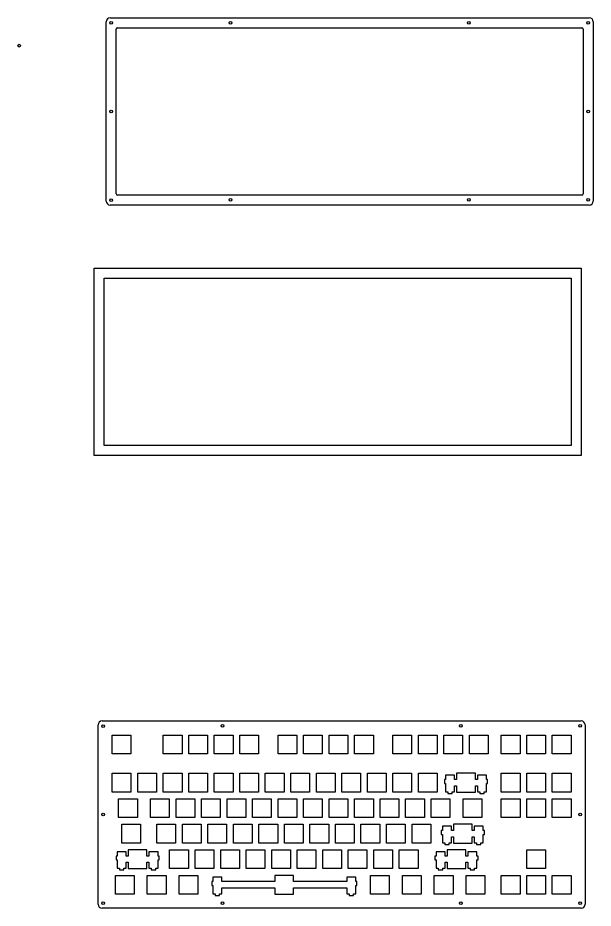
# Model space of a CAD drawing. Extents: x -8 to 2436, y -644 to 467.
# Drawn here: x 756 to 1186, y -198 to 467 of the extents above; entities that cross this region are included whole.
import ezdxf

# ---------------------------------------------------------------- set-up
doc = ezdxf.new("R2010")
doc.units = 0
doc.header["$MEASUREMENT"] = 0

# ---------------------------------------------------------------- blocks, each defined once
blk = doc.blocks.new('A$C8c7867fa')
at = {"linetype": 'Continuous'}
for centre in [(0, 0), (89.04, 0.08), (267.12, 0.08), (356.16, 0.08)]:
    blk.add_circle(centre, 1.02, dxfattribs=at)
blk = doc.blocks.new('A$C0d9212e7')
at = {"color": 0}
for p, q in [((-171.31, 59.39), (-157.31, 59.39)), ((-171.31, 45.39), (-171.31, 59.39)), ((-171.31, 59.39), (-157.31, 59.39)), ((-171.31, 45.39), (-171.31, 59.39)), ((-157.31, 59.39), (-157.31, 45.39)), ((-157.31, 59.39), (-157.31, 45.39)), ((-133.21, 59.39), (-119.21, 59.39)), ((-133.21, 45.39), (-133.21, 59.39)), ((-133.21, 59.39), (-119.21, 59.39)), ((-133.21, 45.39), (-133.21, 59.39)), ((-119.21, 59.39), (-119.21, 45.39)), ((-119.21, 59.39), (-119.21, 45.39)), ((-114.16, 59.39), (-100.16, 59.39)), ((-114.16, 45.39), (-114.16, 59.39)), ((-114.16, 59.39), (-100.16, 59.39)), ((-114.16, 45.39), (-114.16, 59.39)), ((-100.16, 59.39), (-100.16, 45.39)), ((-100.16, 59.39), (-100.16, 45.39)), ((-95.11, 59.39), (-81.11, 59.39)), ((-95.11, 45.39), (-95.11, 59.39)), ((-95.11, 59.39), (-81.11, 59.39)), ((-95.11, 45.39), (-95.11, 59.39)), ((-81.11, 59.39), (-81.11, 45.39)), ((-81.11, 59.39), (-81.11, 45.39)), ((-76.06, 59.39), (-62.06, 59.39)), ((-76.06, 45.39), (-76.06, 59.39)), ((-76.06, 59.39), (-62.06, 59.39)), ((-76.06, 45.39), (-76.06, 59.39)), ((-62.06, 59.39), (-62.06, 45.39)), ((-62.06, 59.39), (-62.06, 45.39)), ((-47.48, 59.39), (-33.48, 59.39)), ((-47.48, 45.39), (-47.48, 59.39)), ((-47.48, 59.39), (-33.48, 59.39)), ((-47.48, 45.39), (-47.48, 59.39)), ((-33.48, 59.39), (-33.48, 45.39)), ((-33.48, 59.39), (-33.48, 45.39)), ((-28.43, 59.39), (-14.43, 59.39)), ((-28.43, 45.39), (-28.43, 59.39)), ((-28.43, 59.39), (-14.43, 59.39)), ((-28.43, 45.39), (-28.43, 59.39)), ((-14.43, 59.39), (-14.43, 45.39)), ((-14.43, 59.39), (-14.43, 45.39)), ((-9.38, 59.39), (4.62, 59.39)), ((-9.38, 45.39), (-9.38, 59.39)), ((-9.38, 59.39), (4.62, 59.39)), ((-9.38, 45.39), (-9.38, 59.39)), ((4.62, 59.39), (4.62, 45.39)), ((4.62, 59.39), (4.62, 45.39)), ((9.67, 59.39), (23.67, 59.39)), ((9.67, 45.39), (9.67, 59.39)), ((9.67, 59.39), (23.67, 59.39)), ((9.67, 45.39), (9.67, 59.39)), ((23.67, 59.39), (23.67, 45.39)), ((23.67, 59.39), (23.67, 45.39)), ((38.24, 59.39), (52.24, 59.39)), ((38.24, 45.39), (38.24, 59.39)), ((38.24, 59.39), (52.24, 59.39)), ((38.24, 45.39), (38.24, 59.39)), ((52.24, 59.39), (52.24, 45.39)), ((52.24, 59.39), (52.24, 45.39)), ((57.29, 59.39), (71.29, 59.39)), ((57.29, 45.39), (57.29, 59.39)), ((57.29, 59.39), (71.29, 59.39)), ((57.29, 45.39), (57.29, 59.39)), ((71.29, 59.39), (71.29, 45.39)), ((71.29, 59.39), (71.29, 45.39)), ((76.34, 59.39), (90.34, 59.39)), ((76.34, 45.39), (76.34, 59.39)), ((76.34, 59.39), (90.34, 59.39)), ((76.34, 45.39), (76.34, 59.39)), ((90.34, 59.39), (90.34, 45.39)), ((90.34, 59.39), (90.34, 45.39)), ((95.39, 59.39), (109.39, 59.39)), ((95.39, 45.39), (95.39, 59.39)), ((95.39, 59.39), (109.39, 59.39)), ((95.39, 45.39), (95.39, 59.39)), ((109.39, 59.39), (109.39, 45.39)), ((109.39, 59.39), (109.39, 45.39)), ((119.21, 59.39), (133.21, 59.39)), ((119.21, 45.39), (119.21, 59.39)), ((119.21, 59.39), (133.21, 59.39)), ((119.21, 45.39), (119.21, 59.39)), ((133.21, 59.39), (133.21, 45.39)), ((133.21, 59.39), (133.21, 45.39)), ((138.26, 59.39), (152.26, 59.39)), ((138.26, 45.39), (138.26, 59.39)), ((138.26, 59.39), (152.26, 59.39)), ((138.26, 45.39), (138.26, 59.39)), ((152.26, 59.39), (152.26, 45.39)), ((152.26, 59.39), (152.26, 45.39)), ((157.31, 59.39), (171.31, 59.39)), ((157.31, 45.39), (157.31, 59.39)), ((157.31, 59.39), (171.31, 59.39)), ((157.31, 45.39), (157.31, 59.39)), ((171.31, 59.39), (171.31, 45.39)), ((171.31, 59.39), (171.31, 45.39)), ((-157.31, 45.39), (-171.31, 45.39)), ((-157.31, 45.39), (-171.31, 45.39)), ((-119.21, 45.39), (-133.21, 45.39)), ((-119.21, 45.39), (-133.21, 45.39)), ((-100.16, 45.39), (-114.16, 45.39)), ((-100.16, 45.39), (-114.16, 45.39)), ((-81.11, 45.39), (-95.11, 45.39)), ((-81.11, 45.39), (-95.11, 45.39)), ((-62.06, 45.39), (-76.06, 45.39)), ((-62.06, 45.39), (-76.06, 45.39)), ((-33.48, 45.39), (-47.48, 45.39)), ((-33.48, 45.39), (-47.48, 45.39)), ((-14.43, 45.39), (-28.43, 45.39)), ((-14.43, 45.39), (-28.43, 45.39)), ((4.62, 45.39), (-9.38, 45.39)), ((4.62, 45.39), (-9.38, 45.39)), ((23.67, 45.39), (9.67, 45.39)), ((23.67, 45.39), (9.67, 45.39)), ((52.24, 45.39), (38.24, 45.39)), ((52.24, 45.39), (38.24, 45.39)), ((71.29, 45.39), (57.29, 45.39)), ((71.29, 45.39), (57.29, 45.39)), ((90.34, 45.39), (76.34, 45.39)), ((90.34, 45.39), (76.34, 45.39)), ((109.39, 45.39), (95.39, 45.39)), ((109.39, 45.39), (95.39, 45.39)), ((133.21, 45.39), (119.21, 45.39)), ((133.21, 45.39), (119.21, 45.39)), ((152.26, 45.39), (138.26, 45.39)), ((152.26, 45.39), (138.26, 45.39)), ((171.31, 45.39), (157.31, 45.39)), ((171.31, 45.39), (157.31, 45.39)), ((-171.31, 30.81), (-157.31, 30.81)), ((-171.31, 16.81), (-171.31, 30.81)), ((-171.31, 30.81), (-157.31, 30.81)), ((-171.31, 16.81), (-171.31, 30.81)), ((-157.31, 30.81), (-157.31, 16.81)), ((-157.31, 30.81), (-157.31, 16.81)), ((-152.26, 30.81), (-138.26, 30.81)), ((-152.26, 16.81), (-152.26, 30.81)), ((-152.26, 30.81), (-138.26, 30.81)), ((-152.26, 16.81), (-152.26, 30.81)), ((-138.26, 30.81), (-138.26, 16.81)), ((-138.26, 30.81), (-138.26, 16.81)), ((-133.21, 30.81), (-119.21, 30.81)), ((-133.21, 16.81), (-133.21, 30.81)), ((-133.21, 30.81), (-119.21, 30.81)), ((-133.21, 16.81), (-133.21, 30.81)), ((-119.21, 30.81), (-119.21, 16.81)), ((-119.21, 30.81), (-119.21, 16.81)), ((-114.16, 30.81), (-100.16, 30.81)), ((-114.16, 16.81), (-114.16, 30.81)), ((-114.16, 30.81), (-100.16, 30.81)), ((-114.16, 16.81), (-114.16, 30.81)), ((-100.16, 30.81), (-100.16, 16.81)), ((-100.16, 30.81), (-100.16, 16.81)), ((-95.11, 30.81), (-81.11, 30.81)), ((-95.11, 16.81), (-95.11, 30.81)), ((-95.11, 30.81), (-81.11, 30.81)), ((-95.11, 16.81), (-95.11, 30.81)), ((-81.11, 30.81), (-81.11, 16.81)), ((-81.11, 30.81), (-81.11, 16.81)), ((-76.06, 30.81), (-62.06, 30.81)), ((-76.06, 16.81), (-76.06, 30.81)), ((-76.06, 30.81), (-62.06, 30.81)), ((-76.06, 16.81), (-76.06, 30.81)), ((-62.06, 30.81), (-62.06, 16.81)), ((-62.06, 30.81), (-62.06, 16.81)), ((-57.01, 30.81), (-43.01, 30.81)), ((-57.01, 16.81), (-57.01, 30.81)), ((-57.01, 30.81), (-43.01, 30.81)), ((-57.01, 16.81), (-57.01, 30.81)), ((-43.01, 30.81), (-43.01, 16.81)), ((-43.01, 30.81), (-43.01, 16.81)), ((-37.96, 30.81), (-23.96, 30.81)), ((-37.96, 16.81), (-37.96, 30.81)), ((-37.96, 30.81), (-23.96, 30.81)), ((-37.96, 16.81), (-37.96, 30.81)), ((-23.96, 30.81), (-23.96, 16.81)), ((-23.96, 30.81), (-23.96, 16.81)), ((-18.91, 30.81), (-4.91, 30.81)), ((-18.91, 16.81), (-18.91, 30.81)), ((-18.91, 30.81), (-4.91, 30.81)), ((-18.91, 16.81), (-18.91, 30.81)), ((-4.91, 30.81), (-4.91, 16.81)), ((-4.91, 30.81), (-4.91, 16.81)), ((0.14, 30.81), (14.14, 30.81)), ((0.14, 16.81), (0.14, 30.81)), ((0.14, 30.81), (14.14, 30.81)), ((0.14, 16.81), (0.14, 30.81)), ((14.14, 30.81), (14.14, 16.81)), ((14.14, 30.81), (14.14, 16.81)), ((19.19, 30.81), (33.19, 30.81)), ((19.19, 16.81), (19.19, 30.81)), ((19.19, 30.81), (33.19, 30.81)), ((19.19, 16.81), (19.19, 30.81)), ((33.19, 30.81), (33.19, 16.81)), ((33.19, 30.81), (33.19, 16.81)), ((38.24, 30.81), (52.24, 30.81)), ((38.24, 16.81), (38.24, 30.81)), ((38.24, 30.81), (52.24, 30.81)), ((38.24, 16.81), (38.24, 30.81)), ((52.24, 30.81), (52.24, 16.81)), ((52.24, 30.81), (52.24, 16.81)), ((57.29, 30.81), (71.29, 30.81)), ((57.29, 16.81), (57.29, 30.81)), ((57.29, 30.81), (71.29, 30.81)), ((57.29, 16.81), (57.29, 30.81)), ((71.29, 30.81), (71.29, 16.81)), ((71.29, 30.81), (71.29, 16.81)), ((84.34, 29.34), (77.59, 29.34)), ((77.59, 29.34), (77.59, 26.11)), ((84.34, 29.34), (77.59, 29.34)), ((77.59, 29.34), (77.59, 26.11)), ((84.34, 26.11), (84.34, 29.34)), ((84.34, 26.11), (84.34, 29.34)), ((85.87, 30.81), (85.87, 26.11)), ((99.87, 30.81), (85.87, 30.81)), ((85.87, 30.81), (85.87, 26.11)), ((99.87, 30.81), (85.87, 30.81)), ((99.87, 26.11), (99.87, 30.81)), ((99.87, 26.11), (99.87, 30.81)), ((108.14, 29.34), (101.39, 29.34)), ((101.39, 29.34), (101.39, 26.11)), ((108.14, 29.34), (101.39, 29.34)), ((101.39, 29.34), (101.39, 26.11)), ((108.14, 26.11), (108.14, 29.34)), ((108.14, 26.11), (108.14, 29.34)), ((119.21, 30.81), (133.21, 30.81)), ((119.21, 16.81), (119.21, 30.81)), ((119.21, 30.81), (133.21, 30.81)), ((119.21, 16.81), (119.21, 30.81)), ((133.21, 30.81), (133.21, 16.81)), ((133.21, 30.81), (133.21, 16.81)), ((138.26, 30.81), (152.26, 30.81)), ((138.26, 16.81), (138.26, 30.81)), ((138.26, 30.81), (152.26, 30.81)), ((138.26, 16.81), (138.26, 30.81)), ((152.26, 30.81), (152.26, 16.81)), ((152.26, 30.81), (152.26, 16.81)), ((157.31, 30.81), (171.31, 30.81)), ((157.31, 16.81), (157.31, 30.81)), ((157.31, 30.81), (171.31, 30.81)), ((157.31, 16.81), (157.31, 30.81)), ((171.31, 30.81), (171.31, 16.81)), ((171.31, 30.81), (171.31, 16.81)), ((77.59, 26.11), (76.77, 26.11)), ((76.77, 26.11), (76.77, 23.31)), ((77.59, 26.11), (76.77, 26.11)), ((76.77, 26.11), (76.77, 23.31)), ((76.77, 23.31), (77.59, 23.31)), ((76.77, 23.31), (77.59, 23.31)), ((77.59, 23.31), (77.59, 17.04)), ((77.59, 23.31), (77.59, 17.04)), ((85.87, 26.11), (84.34, 26.11)), ((85.87, 26.11), (84.34, 26.11)), ((84.34, 17.04), (84.34, 21.51)), ((84.34, 21.51), (85.87, 21.51)), ((84.34, 17.04), (84.34, 21.51)), ((84.34, 21.51), (85.87, 21.51)), ((85.87, 21.51), (85.87, 16.81)), ((85.87, 21.51), (85.87, 16.81)), ((101.39, 26.11), (99.87, 26.11)), ((101.39, 26.11), (99.87, 26.11)), ((99.87, 16.81), (99.87, 21.51)), ((99.87, 21.51), (101.39, 21.51)), ((99.87, 16.81), (99.87, 21.51)), ((99.87, 21.51), (101.39, 21.51)), ((101.39, 21.51), (101.39, 17.04)), ((101.39, 21.51), (101.39, 17.04)), ((108.97, 26.11), (108.14, 26.11)), ((108.97, 26.11), (108.14, 26.11)), ((108.14, 17.04), (108.14, 23.31)), ((108.14, 23.31), (108.97, 23.31)), ((108.14, 17.04), (108.14, 23.31)), ((108.14, 23.31), (108.97, 23.31)), ((108.97, 23.31), (108.97, 26.11)), ((108.97, 23.31), (108.97, 26.11)), ((-157.31, 16.81), (-171.31, 16.81)), ((-157.31, 16.81), (-171.31, 16.81)), ((-138.26, 16.81), (-152.26, 16.81)), ((-138.26, 16.81), (-152.26, 16.81)), ((-119.21, 16.81), (-133.21, 16.81)), ((-119.21, 16.81), (-133.21, 16.81)), ((-100.16, 16.81), (-114.16, 16.81)), ((-100.16, 16.81), (-114.16, 16.81)), ((-81.11, 16.81), (-95.11, 16.81)), ((-81.11, 16.81), (-95.11, 16.81)), ((-62.06, 16.81), (-76.06, 16.81)), ((-62.06, 16.81), (-76.06, 16.81)), ((-43.01, 16.81), (-57.01, 16.81)), ((-43.01, 16.81), (-57.01, 16.81)), ((-23.96, 16.81), (-37.96, 16.81)), ((-23.96, 16.81), (-37.96, 16.81)), ((-4.91, 16.81), (-18.91, 16.81)), ((-4.91, 16.81), (-18.91, 16.81)), ((14.14, 16.81), (0.14, 16.81)), ((14.14, 16.81), (0.14, 16.81)), ((33.19, 16.81), (19.19, 16.81)), ((33.19, 16.81), (19.19, 16.81)), ((52.24, 16.81), (38.24, 16.81)), ((52.24, 16.81), (38.24, 16.81)), ((71.29, 16.81), (57.29, 16.81)), ((71.29, 16.81), (57.29, 16.81)), ((77.59, 17.04), (79.32, 17.04)), ((77.59, 17.04), (79.32, 17.04)), ((79.32, 17.04), (79.32, 15.84)), ((79.32, 17.04), (79.32, 15.84)), ((79.32, 15.84), (82.62, 15.84)), ((79.32, 15.84), (82.62, 15.84)), ((82.62, 15.84), (82.62, 17.04)), ((82.62, 17.04), (84.34, 17.04)), ((82.62, 15.84), (82.62, 17.04)), ((82.62, 17.04), (84.34, 17.04)), ((85.87, 16.81), (99.87, 16.81)), ((85.87, 16.81), (99.87, 16.81)), ((101.39, 17.04), (103.12, 17.04)), ((101.39, 17.04), (103.12, 17.04)), ((103.12, 17.04), (103.12, 15.84)), ((103.12, 17.04), (103.12, 15.84)), ((103.12, 15.84), (106.42, 15.84)), ((103.12, 15.84), (106.42, 15.84)), ((106.42, 15.84), (106.42, 17.04)), ((106.42, 17.04), (108.14, 17.04)), ((106.42, 15.84), (106.42, 17.04)), ((106.42, 17.04), (108.14, 17.04)), ((133.21, 16.81), (119.21, 16.81)), ((133.21, 16.81), (119.21, 16.81)), ((152.26, 16.81), (138.26, 16.81)), ((152.26, 16.81), (138.26, 16.81)), ((171.31, 16.81), (157.31, 16.81)), ((171.31, 16.81), (157.31, 16.81)), ((-166.54, 11.76), (-152.54, 11.76)), ((-166.54, -2.24), (-166.54, 11.76)), ((-166.54, 11.76), (-152.54, 11.76)), ((-166.54, -2.24), (-166.54, 11.76)), ((-152.54, 11.76), (-152.54, -2.24)), ((-152.54, 11.76), (-152.54, -2.24)), ((-142.73, 11.76), (-128.73, 11.76)), ((-142.73, -2.24), (-142.73, 11.76)), ((-142.73, 11.76), (-128.73, 11.76)), ((-142.73, -2.24), (-142.73, 11.76)), ((-128.73, 11.76), (-128.73, -2.24)), ((-128.73, 11.76), (-128.73, -2.24)), ((-123.68, 11.76), (-109.68, 11.76)), ((-123.68, -2.24), (-123.68, 11.76)), ((-123.68, 11.76), (-109.68, 11.76)), ((-123.68, -2.24), (-123.68, 11.76)), ((-109.68, 11.76), (-109.68, -2.24)), ((-109.68, 11.76), (-109.68, -2.24)), ((-104.63, 11.76), (-90.63, 11.76)), ((-104.63, -2.24), (-104.63, 11.76)), ((-104.63, 11.76), (-90.63, 11.76)), ((-104.63, -2.24), (-104.63, 11.76)), ((-90.63, 11.76), (-90.63, -2.24)), ((-90.63, 11.76), (-90.63, -2.24)), ((-85.58, 11.76), (-71.58, 11.76)), ((-85.58, -2.24), (-85.58, 11.76)), ((-85.58, 11.76), (-71.58, 11.76)), ((-85.58, -2.24), (-85.58, 11.76)), ((-71.58, 11.76), (-71.58, -2.24)), ((-71.58, 11.76), (-71.58, -2.24)), ((-66.53, 11.76), (-52.53, 11.76)), ((-66.53, -2.24), (-66.53, 11.76)), ((-66.53, 11.76), (-52.53, 11.76)), ((-66.53, -2.24), (-66.53, 11.76)), ((-52.53, 11.76), (-52.53, -2.24)), ((-52.53, 11.76), (-52.53, -2.24)), ((-47.48, 11.76), (-33.48, 11.76)), ((-47.48, -2.24), (-47.48, 11.76)), ((-47.48, 11.76), (-33.48, 11.76)), ((-47.48, -2.24), (-47.48, 11.76)), ((-33.48, 11.76), (-33.48, -2.24)), ((-33.48, 11.76), (-33.48, -2.24)), ((-28.43, 11.76), (-14.43, 11.76)), ((-28.43, -2.24), (-28.43, 11.76)), ((-28.43, 11.76), (-14.43, 11.76)), ((-28.43, -2.24), (-28.43, 11.76)), ((-14.43, 11.76), (-14.43, -2.24)), ((-14.43, 11.76), (-14.43, -2.24)), ((-9.38, 11.76), (4.62, 11.76)), ((-9.38, -2.24), (-9.38, 11.76)), ((-9.38, 11.76), (4.62, 11.76)), ((-9.38, -2.24), (-9.38, 11.76)), ((4.62, 11.76), (4.62, -2.24)), ((4.62, 11.76), (4.62, -2.24)), ((9.67, 11.76), (23.67, 11.76)), ((9.67, -2.24), (9.67, 11.76)), ((9.67, 11.76), (23.67, 11.76)), ((9.67, -2.24), (9.67, 11.76)), ((23.67, 11.76), (23.67, -2.24)), ((23.67, 11.76), (23.67, -2.24)), ((28.72, 11.76), (42.72, 11.76)), ((28.72, -2.24), (28.72, 11.76)), ((28.72, 11.76), (42.72, 11.76)), ((28.72, -2.24), (28.72, 11.76)), ((42.72, 11.76), (42.72, -2.24)), ((42.72, 11.76), (42.72, -2.24)), ((47.77, 11.76), (61.77, 11.76)), ((47.77, -2.24), (47.77, 11.76)), ((47.77, 11.76), (61.77, 11.76)), ((47.77, -2.24), (47.77, 11.76)), ((61.77, 11.76), (61.77, -2.24)), ((61.77, 11.76), (61.77, -2.24)), ((66.82, 11.76), (80.82, 11.76)), ((66.82, -2.24), (66.82, 11.76)), ((66.82, 11.76), (80.82, 11.76)), ((66.82, -2.24), (66.82, 11.76)), ((80.82, 11.76), (80.82, -2.24)), ((80.82, 11.76), (80.82, -2.24)), ((90.63, 11.76), (104.63, 11.76)), ((90.63, -2.24), (90.63, 11.76)), ((90.63, 11.76), (104.63, 11.76)), ((90.63, -2.24), (90.63, 11.76)), ((104.63, 11.76), (104.63, -2.24)), ((104.63, 11.76), (104.63, -2.24)), ((119.21, 11.76), (133.21, 11.76)), ((119.21, -2.24), (119.21, 11.76)), ((119.21, 11.76), (133.21, 11.76)), ((119.21, -2.24), (119.21, 11.76)), ((133.21, 11.76), (133.21, -2.24)), ((133.21, 11.76), (133.21, -2.24)), ((138.26, 11.76), (152.26, 11.76)), ((138.26, -2.24), (138.26, 11.76)), ((138.26, 11.76), (152.26, 11.76)), ((138.26, -2.24), (138.26, 11.76)), ((152.26, 11.76), (152.26, -2.24)), ((152.26, 11.76), (152.26, -2.24)), ((157.31, 11.76), (171.31, 11.76)), ((157.31, -2.24), (157.31, 11.76)), ((157.31, 11.76), (171.31, 11.76)), ((157.31, -2.24), (157.31, 11.76)), ((171.31, 11.76), (171.31, -2.24)), ((171.31, 11.76), (171.31, -2.24)), ((-152.54, -2.24), (-166.54, -2.24)), ((-152.54, -2.24), (-166.54, -2.24)), ((-128.73, -2.24), (-142.73, -2.24)), ((-128.73, -2.24), (-142.73, -2.24)), ((-109.68, -2.24), (-123.68, -2.24)), ((-109.68, -2.24), (-123.68, -2.24)), ((-90.63, -2.24), (-104.63, -2.24)), ((-90.63, -2.24), (-104.63, -2.24)), ((-71.58, -2.24), (-85.58, -2.24)), ((-71.58, -2.24), (-85.58, -2.24)), ((-52.53, -2.24), (-66.53, -2.24)), ((-52.53, -2.24), (-66.53, -2.24)), ((-33.48, -2.24), (-47.48, -2.24)), ((-33.48, -2.24), (-47.48, -2.24)), ((-14.43, -2.24), (-28.43, -2.24)), ((-14.43, -2.24), (-28.43, -2.24)), ((4.62, -2.24), (-9.38, -2.24)), ((4.62, -2.24), (-9.38, -2.24)), ((23.67, -2.24), (9.67, -2.24)), ((23.67, -2.24), (9.67, -2.24)), ((42.72, -2.24), (28.72, -2.24)), ((42.72, -2.24), (28.72, -2.24)), ((61.77, -2.24), (47.77, -2.24)), ((61.77, -2.24), (47.77, -2.24)), ((80.82, -2.24), (66.82, -2.24)), ((80.82, -2.24), (66.82, -2.24)), ((104.63, -2.24), (90.63, -2.24)), ((104.63, -2.24), (90.63, -2.24)), ((133.21, -2.24), (119.21, -2.24)), ((133.21, -2.24), (119.21, -2.24)), ((152.26, -2.24), (138.26, -2.24)), ((152.26, -2.24), (138.26, -2.24)), ((171.31, -2.24), (157.31, -2.24)), ((171.31, -2.24), (157.31, -2.24)), ((-164.16, -7.29), (-150.16, -7.29)), ((-164.16, -21.29), (-164.16, -7.29)), ((-164.16, -7.29), (-150.16, -7.29)), ((-164.16, -21.29), (-164.16, -7.29)), ((-150.16, -7.29), (-150.16, -21.29)), ((-150.16, -7.29), (-150.16, -21.29)), ((-137.97, -7.29), (-123.97, -7.29)), ((-137.97, -21.29), (-137.97, -7.29)), ((-137.97, -7.29), (-123.97, -7.29)), ((-137.97, -21.29), (-137.97, -7.29)), ((-123.97, -7.29), (-123.97, -21.29)), ((-123.97, -7.29), (-123.97, -21.29)), ((-118.92, -7.29), (-104.92, -7.29)), ((-118.92, -21.29), (-118.92, -7.29)), ((-118.92, -7.29), (-104.92, -7.29)), ((-118.92, -21.29), (-118.92, -7.29)), ((-104.92, -7.29), (-104.92, -21.29)), ((-104.92, -7.29), (-104.92, -21.29)), ((-99.87, -7.29), (-85.87, -7.29)), ((-99.87, -21.29), (-99.87, -7.29)), ((-99.87, -7.29), (-85.87, -7.29)), ((-99.87, -21.29), (-99.87, -7.29)), ((-85.87, -7.29), (-85.87, -21.29)), ((-85.87, -7.29), (-85.87, -21.29)), ((-80.82, -7.29), (-66.82, -7.29)), ((-80.82, -21.29), (-80.82, -7.29)), ((-80.82, -7.29), (-66.82, -7.29)), ((-80.82, -21.29), (-80.82, -7.29)), ((-66.82, -7.29), (-66.82, -21.29)), ((-66.82, -7.29), (-66.82, -21.29)), ((-61.77, -7.29), (-47.77, -7.29)), ((-61.77, -21.29), (-61.77, -7.29)), ((-61.77, -7.29), (-47.77, -7.29)), ((-61.77, -21.29), (-61.77, -7.29)), ((-47.77, -7.29), (-47.77, -21.29)), ((-47.77, -7.29), (-47.77, -21.29)), ((-42.72, -7.29), (-28.72, -7.29)), ((-42.72, -21.29), (-42.72, -7.29)), ((-42.72, -7.29), (-28.72, -7.29)), ((-42.72, -21.29), (-42.72, -7.29)), ((-28.72, -7.29), (-28.72, -21.29)), ((-28.72, -7.29), (-28.72, -21.29)), ((-23.67, -7.29), (-9.67, -7.29)), ((-23.67, -21.29), (-23.67, -7.29)), ((-23.67, -7.29), (-9.67, -7.29)), ((-23.67, -21.29), (-23.67, -7.29)), ((-9.67, -7.29), (-9.67, -21.29)), ((-9.67, -7.29), (-9.67, -21.29)), ((-4.62, -7.29), (9.38, -7.29)), ((-4.62, -21.29), (-4.62, -7.29)), ((-4.62, -7.29), (9.38, -7.29)), ((-4.62, -21.29), (-4.62, -7.29)), ((9.38, -7.29), (9.38, -21.29)), ((9.38, -7.29), (9.38, -21.29)), ((14.43, -7.29), (28.43, -7.29)), ((14.43, -21.29), (14.43, -7.29)), ((14.43, -7.29), (28.43, -7.29)), ((14.43, -21.29), (14.43, -7.29)), ((28.43, -7.29), (28.43, -21.29)), ((28.43, -7.29), (28.43, -21.29)), ((33.48, -7.29), (47.48, -7.29)), ((33.48, -21.29), (33.48, -7.29)), ((33.48, -7.29), (47.48, -7.29)), ((33.48, -21.29), (33.48, -7.29)), ((47.48, -7.29), (47.48, -21.29)), ((47.48, -7.29), (47.48, -21.29)), ((52.53, -7.29), (66.53, -7.29)), ((52.53, -21.29), (52.53, -7.29)), ((52.53, -7.29), (66.53, -7.29)), ((52.53, -21.29), (52.53, -7.29)), ((66.53, -7.29), (66.53, -21.29)), ((66.53, -7.29), (66.53, -21.29)), ((75.21, -11.99), (74.39, -11.99)), ((74.39, -11.99), (74.39, -14.79)), ((75.21, -11.99), (74.39, -11.99)), ((74.39, -11.99), (74.39, -14.79)), ((81.96, -8.76), (75.21, -8.76)), ((75.21, -8.76), (75.21, -11.99)), ((81.96, -8.76), (75.21, -8.76)), ((75.21, -8.76), (75.21, -11.99)), ((81.96, -11.99), (81.96, -8.76)), ((81.96, -11.99), (81.96, -8.76)), ((83.49, -11.99), (81.96, -11.99)), ((83.49, -11.99), (81.96, -11.99)), ((83.49, -7.29), (83.49, -11.99)), ((97.49, -7.29), (83.49, -7.29)), ((83.49, -7.29), (83.49, -11.99)), ((97.49, -7.29), (83.49, -7.29)), ((97.49, -11.99), (97.49, -7.29)), ((97.49, -11.99), (97.49, -7.29)), ((99.01, -11.99), (97.49, -11.99)), ((99.01, -11.99), (97.49, -11.99)), ((105.76, -8.76), (99.01, -8.76)), ((99.01, -8.76), (99.01, -11.99)), ((105.76, -8.76), (99.01, -8.76)), ((99.01, -8.76), (99.01, -11.99)), ((105.76, -11.99), (105.76, -8.76)), ((105.76, -11.99), (105.76, -8.76)), ((106.59, -11.99), (105.76, -11.99)), ((106.59, -11.99), (105.76, -11.99)), ((106.59, -14.79), (106.59, -11.99)), ((106.59, -14.79), (106.59, -11.99)), ((74.39, -14.79), (75.21, -14.79)), ((74.39, -14.79), (75.21, -14.79)), ((75.21, -14.79), (75.21, -21.06)), ((75.21, -14.79), (75.21, -21.06)), ((81.96, -21.06), (81.96, -16.59)), ((81.96, -16.59), (83.49, -16.59)), ((81.96, -21.06), (81.96, -16.59)), ((81.96, -16.59), (83.49, -16.59)), ((83.49, -16.59), (83.49, -21.29)), ((83.49, -16.59), (83.49, -21.29)), ((97.49, -21.29), (97.49, -16.59)), ((97.49, -16.59), (99.01, -16.59)), ((97.49, -21.29), (97.49, -16.59)), ((97.49, -16.59), (99.01, -16.59)), ((99.01, -16.59), (99.01, -21.06)), ((99.01, -16.59), (99.01, -21.06)), ((105.76, -21.06), (105.76, -14.79)), ((105.76, -14.79), (106.59, -14.79)), ((105.76, -21.06), (105.76, -14.79)), ((105.76, -14.79), (106.59, -14.79)), ((-150.16, -21.29), (-164.16, -21.29)), ((-150.16, -21.29), (-164.16, -21.29)), ((-159.4, -26.34), (-159.4, -31.04)), ((-145.4, -26.34), (-159.4, -26.34)), ((-159.4, -26.34), (-159.4, -31.04)), ((-145.4, -26.34), (-159.4, -26.34)), ((-145.4, -31.04), (-145.4, -26.34)), ((-145.4, -31.04), (-145.4, -26.34)), ((-123.97, -21.29), (-137.97, -21.29)), ((-123.97, -21.29), (-137.97, -21.29)), ((-128.44, -26.34), (-114.45, -26.34)), ((-128.44, -40.34), (-128.44, -26.34)), ((-128.44, -26.34), (-114.45, -26.34)), ((-128.44, -40.34), (-128.44, -26.34)), ((-104.92, -21.29), (-118.92, -21.29)), ((-104.92, -21.29), (-118.92, -21.29)), ((-114.45, -26.34), (-114.45, -40.34)), ((-114.45, -26.34), (-114.45, -40.34)), ((-109.39, -26.34), (-95.4, -26.34)), ((-109.39, -40.34), (-109.39, -26.34)), ((-109.39, -26.34), (-95.4, -26.34)), ((-109.39, -40.34), (-109.39, -26.34)), ((-85.87, -21.29), (-99.87, -21.29)), ((-85.87, -21.29), (-99.87, -21.29)), ((-95.4, -26.34), (-95.4, -40.34)), ((-95.4, -26.34), (-95.4, -40.34)), ((-90.34, -26.34), (-76.35, -26.34)), ((-90.34, -40.34), (-90.34, -26.34)), ((-90.34, -26.34), (-76.35, -26.34)), ((-90.34, -40.34), (-90.34, -26.34)), ((-66.82, -21.29), (-80.82, -21.29)), ((-66.82, -21.29), (-80.82, -21.29)), ((-76.35, -26.34), (-76.35, -40.34)), ((-76.35, -26.34), (-76.35, -40.34)), ((-71.29, -26.34), (-57.29, -26.34)), ((-71.29, -40.34), (-71.29, -26.34)), ((-71.29, -26.34), (-57.29, -26.34)), ((-71.29, -40.34), (-71.29, -26.34)), ((-47.77, -21.29), (-61.77, -21.29)), ((-47.77, -21.29), (-61.77, -21.29)), ((-57.29, -26.34), (-57.29, -40.34)), ((-57.29, -26.34), (-57.29, -40.34)), ((-52.24, -26.34), (-38.24, -26.34)), ((-52.24, -40.34), (-52.24, -26.34)), ((-52.24, -26.34), (-38.24, -26.34)), ((-52.24, -40.34), (-52.24, -26.34)), ((-28.72, -21.29), (-42.72, -21.29)), ((-28.72, -21.29), (-42.72, -21.29)), ((-38.24, -26.34), (-38.24, -40.34)), ((-38.24, -26.34), (-38.24, -40.34)), ((-33.19, -26.34), (-19.19, -26.34)), ((-33.19, -40.34), (-33.19, -26.34)), ((-33.19, -26.34), (-19.19, -26.34)), ((-33.19, -40.34), (-33.19, -26.34)), ((-9.67, -21.29), (-23.67, -21.29)), ((-9.67, -21.29), (-23.67, -21.29)), ((-19.19, -26.34), (-19.19, -40.34)), ((-19.19, -26.34), (-19.19, -40.34)), ((-14.14, -26.34), (-0.14, -26.34)), ((-14.14, -40.34), (-14.14, -26.34)), ((-14.14, -26.34), (-0.14, -26.34)), ((-14.14, -40.34), (-14.14, -26.34)), ((9.38, -21.29), (-4.62, -21.29)), ((9.38, -21.29), (-4.62, -21.29)), ((-0.14, -26.34), (-0.14, -40.34)), ((-0.14, -26.34), (-0.14, -40.34)), ((4.91, -26.34), (18.91, -26.34)), ((4.91, -40.34), (4.91, -26.34)), ((4.91, -26.34), (18.91, -26.34)), ((4.91, -40.34), (4.91, -26.34)), ((28.43, -21.29), (14.43, -21.29)), ((28.43, -21.29), (14.43, -21.29)), ((18.91, -26.34), (18.91, -40.34)), ((18.91, -26.34), (18.91, -40.34)), ((23.96, -26.34), (37.96, -26.34)), ((23.96, -40.34), (23.96, -26.34)), ((23.96, -26.34), (37.96, -26.34)), ((23.96, -40.34), (23.96, -26.34)), ((47.48, -21.29), (33.48, -21.29)), ((47.48, -21.29), (33.48, -21.29)), ((37.96, -26.34), (37.96, -40.34)), ((37.96, -26.34), (37.96, -40.34)), ((43.01, -26.34), (57.01, -26.34)), ((43.01, -40.34), (43.01, -26.34)), ((43.01, -26.34), (57.01, -26.34)), ((43.01, -40.34), (43.01, -26.34)), ((66.53, -21.29), (52.53, -21.29)), ((66.53, -21.29), (52.53, -21.29)), ((57.01, -26.34), (57.01, -40.34)), ((57.01, -26.34), (57.01, -40.34)), ((75.21, -21.06), (76.94, -21.06)), ((75.21, -21.06), (76.94, -21.06)), ((76.94, -21.06), (76.94, -22.26)), ((76.94, -21.06), (76.94, -22.26)), ((76.94, -22.26), (80.23, -22.26)), ((76.94, -22.26), (80.23, -22.26)), ((78.72, -26.34), (78.72, -31.04)), ((92.72, -26.34), (78.72, -26.34)), ((78.72, -26.34), (78.72, -31.04)), ((92.72, -26.34), (78.72, -26.34)), ((80.23, -22.26), (80.23, -21.06)), ((80.23, -21.06), (81.96, -21.06)), ((80.23, -22.26), (80.23, -21.06)), ((80.23, -21.06), (81.96, -21.06)), ((83.49, -21.29), (97.49, -21.29)), ((83.49, -21.29), (97.49, -21.29)), ((92.72, -31.04), (92.72, -26.34)), ((92.72, -31.04), (92.72, -26.34)), ((99.01, -21.06), (100.74, -21.06)), ((99.01, -21.06), (100.74, -21.06)), ((100.74, -21.06), (100.74, -22.26)), ((100.74, -21.06), (100.74, -22.26)), ((100.74, -22.26), (104.04, -22.26)), ((100.74, -22.26), (104.04, -22.26)), ((104.04, -22.26), (104.04, -21.06)), ((104.04, -21.06), (105.76, -21.06)), ((104.04, -22.26), (104.04, -21.06)), ((104.04, -21.06), (105.76, -21.06)), ((138.26, -26.34), (152.26, -26.34)), ((138.26, -40.34), (138.26, -26.34)), ((138.26, -26.34), (152.26, -26.34)), ((138.26, -40.34), (138.26, -26.34)), ((152.26, -26.34), (152.26, -40.34)), ((152.26, -26.34), (152.26, -40.34)), ((-167.68, -31.04), (-168.5, -31.04)), ((-168.5, -31.04), (-168.5, -33.84)), ((-167.68, -31.04), (-168.5, -31.04)), ((-168.5, -31.04), (-168.5, -33.84)), ((-160.93, -27.81), (-167.68, -27.81)), ((-167.68, -27.81), (-167.68, -31.04)), ((-160.93, -27.81), (-167.68, -27.81)), ((-167.68, -27.81), (-167.68, -31.04)), ((-160.93, -31.04), (-160.93, -27.81)), ((-160.93, -31.04), (-160.93, -27.81)), ((-159.4, -31.04), (-160.93, -31.04)), ((-159.4, -31.04), (-160.93, -31.04)), ((-143.88, -31.04), (-145.4, -31.04)), ((-143.88, -31.04), (-145.4, -31.04)), ((-137.13, -27.81), (-143.88, -27.81)), ((-143.88, -27.81), (-143.88, -31.04)), ((-137.13, -27.81), (-143.88, -27.81)), ((-143.88, -27.81), (-143.88, -31.04)), ((-137.13, -31.04), (-137.13, -27.81)), ((-137.13, -31.04), (-137.13, -27.81)), ((-136.3, -31.04), (-137.13, -31.04)), ((-136.3, -31.04), (-137.13, -31.04)), ((-136.3, -33.84), (-136.3, -31.04)), ((-136.3, -33.84), (-136.3, -31.04)), ((70.45, -31.04), (69.62, -31.04)), ((69.62, -31.04), (69.62, -33.84)), ((70.45, -31.04), (69.62, -31.04)), ((69.62, -31.04), (69.62, -33.84)), ((77.2, -27.81), (70.45, -27.81)), ((70.45, -27.81), (70.45, -31.04)), ((77.2, -27.81), (70.45, -27.81)), ((70.45, -27.81), (70.45, -31.04)), ((77.2, -31.04), (77.2, -27.81)), ((77.2, -31.04), (77.2, -27.81)), ((78.72, -31.04), (77.2, -31.04)), ((78.72, -31.04), (77.2, -31.04)), ((94.25, -31.04), (92.72, -31.04)), ((94.25, -31.04), (92.72, -31.04)), ((101, -27.81), (94.25, -27.81)), ((94.25, -27.81), (94.25, -31.04)), ((101, -27.81), (94.25, -27.81)), ((94.25, -27.81), (94.25, -31.04)), ((101, -31.04), (101, -27.81)), ((101, -31.04), (101, -27.81)), ((101.82, -31.04), (101, -31.04)), ((101.82, -31.04), (101, -31.04)), ((101.82, -33.84), (101.82, -31.04)), ((101.82, -33.84), (101.82, -31.04)), ((-168.5, -33.84), (-167.68, -33.84)), ((-168.5, -33.84), (-167.68, -33.84)), ((-167.68, -33.84), (-167.68, -40.11)), ((-167.68, -33.84), (-167.68, -40.11)), ((-160.93, -40.11), (-160.93, -35.64)), ((-160.93, -35.64), (-159.4, -35.64)), ((-160.93, -40.11), (-160.93, -35.64)), ((-160.93, -35.64), (-159.4, -35.64)), ((-159.4, -35.64), (-159.4, -40.34)), ((-159.4, -35.64), (-159.4, -40.34)), ((-145.4, -40.34), (-145.4, -35.64)), ((-145.4, -35.64), (-143.88, -35.64)), ((-145.4, -40.34), (-145.4, -35.64)), ((-145.4, -35.64), (-143.88, -35.64)), ((-143.88, -35.64), (-143.88, -40.11)), ((-143.88, -35.64), (-143.88, -40.11)), ((-137.13, -40.11), (-137.13, -33.84)), ((-137.13, -33.84), (-136.3, -33.84)), ((-137.13, -40.11), (-137.13, -33.84)), ((-137.13, -33.84), (-136.3, -33.84)), ((69.62, -33.84), (70.45, -33.84)), ((69.62, -33.84), (70.45, -33.84)), ((70.45, -33.84), (70.45, -40.11)), ((70.45, -33.84), (70.45, -40.11)), ((77.2, -40.11), (77.2, -35.64)), ((77.2, -35.64), (78.72, -35.64)), ((77.2, -40.11), (77.2, -35.64)), ((77.2, -35.64), (78.72, -35.64)), ((78.72, -35.64), (78.72, -40.34)), ((78.72, -35.64), (78.72, -40.34)), ((92.72, -40.34), (92.72, -35.64)), ((92.72, -35.64), (94.25, -35.64)), ((92.72, -40.34), (92.72, -35.64)), ((92.72, -35.64), (94.25, -35.64)), ((94.25, -35.64), (94.25, -40.11)), ((94.25, -35.64), (94.25, -40.11)), ((101, -40.11), (101, -33.84)), ((101, -33.84), (101.82, -33.84)), ((101, -40.11), (101, -33.84)), ((101, -33.84), (101.82, -33.84)), ((-168.93, -45.39), (-154.93, -45.39)), ((-168.93, -59.39), (-168.93, -45.39)), ((-168.93, -45.39), (-154.93, -45.39)), ((-168.93, -59.39), (-168.93, -45.39)), ((-167.68, -40.11), (-165.95, -40.11)), ((-167.68, -40.11), (-165.95, -40.11)), ((-165.95, -40.11), (-165.95, -41.31)), ((-165.95, -40.11), (-165.95, -41.31)), ((-165.95, -41.31), (-162.65, -41.31)), ((-165.95, -41.31), (-162.65, -41.31)), ((-162.65, -41.31), (-162.65, -40.11)), ((-162.65, -40.11), (-160.93, -40.11)), ((-162.65, -41.31), (-162.65, -40.11)), ((-162.65, -40.11), (-160.93, -40.11)), ((-159.4, -40.34), (-145.4, -40.34)), ((-159.4, -40.34), (-145.4, -40.34)), ((-154.93, -45.39), (-154.93, -59.39)), ((-154.93, -45.39), (-154.93, -59.39)), ((-145.11, -45.39), (-131.11, -45.39)), ((-145.11, -59.39), (-145.11, -45.39)), ((-145.11, -45.39), (-131.11, -45.39)), ((-145.11, -59.39), (-145.11, -45.39)), ((-143.88, -40.11), (-142.15, -40.11)), ((-143.88, -40.11), (-142.15, -40.11)), ((-142.15, -40.11), (-142.15, -41.31)), ((-142.15, -40.11), (-142.15, -41.31)), ((-142.15, -41.31), (-138.85, -41.31)), ((-142.15, -41.31), (-138.85, -41.31)), ((-138.85, -41.31), (-138.85, -40.11)), ((-138.85, -40.11), (-137.13, -40.11)), ((-138.85, -41.31), (-138.85, -40.11)), ((-138.85, -40.11), (-137.13, -40.11)), ((-131.11, -45.39), (-131.11, -59.39)), ((-131.11, -45.39), (-131.11, -59.39)), ((-114.45, -40.34), (-128.44, -40.34)), ((-114.45, -40.34), (-128.44, -40.34)), ((-121.3, -45.39), (-107.3, -45.39)), ((-121.3, -59.39), (-121.3, -45.39)), ((-121.3, -45.39), (-107.3, -45.39)), ((-121.3, -59.39), (-121.3, -45.39)), ((-95.4, -40.34), (-109.39, -40.34)), ((-95.4, -40.34), (-109.39, -40.34)), ((-107.3, -45.39), (-107.3, -59.39)), ((-107.3, -45.39), (-107.3, -59.39)), ((-76.35, -40.34), (-90.34, -40.34)), ((-76.35, -40.34), (-90.34, -40.34)), ((-57.29, -40.34), (-71.29, -40.34)), ((-57.29, -40.34), (-71.29, -40.34)), ((-38.24, -40.34), (-52.24, -40.34)), ((-38.24, -40.34), (-52.24, -40.34)), ((-49.86, -45.39), (-49.86, -50.09)), ((-35.86, -45.39), (-49.86, -45.39)), ((-49.86, -45.39), (-49.86, -50.09)), ((-35.86, -45.39), (-49.86, -45.39)), ((-35.86, -50.09), (-35.86, -45.39)), ((-35.86, -50.09), (-35.86, -45.39)), ((-19.19, -40.34), (-33.19, -40.34)), ((-19.19, -40.34), (-33.19, -40.34)), ((-0.14, -40.34), (-14.14, -40.34)), ((-0.14, -40.34), (-14.14, -40.34)), ((18.91, -40.34), (4.91, -40.34)), ((18.91, -40.34), (4.91, -40.34)), ((21.57, -45.39), (35.57, -45.39)), ((21.57, -59.39), (21.57, -45.39)), ((21.57, -45.39), (35.57, -45.39)), ((21.57, -59.39), (21.57, -45.39)), ((37.96, -40.34), (23.96, -40.34)), ((37.96, -40.34), (23.96, -40.34)), ((35.57, -45.39), (35.57, -59.39)), ((35.57, -45.39), (35.57, -59.39)), ((57.01, -40.34), (43.01, -40.34)), ((57.01, -40.34), (43.01, -40.34)), ((45.39, -45.39), (59.39, -45.39)), ((45.39, -59.39), (45.39, -45.39)), ((45.39, -45.39), (59.39, -45.39)), ((45.39, -59.39), (45.39, -45.39)), ((59.39, -45.39), (59.39, -59.39)), ((59.39, -45.39), (59.39, -59.39)), ((69.2, -45.39), (83.2, -45.39)), ((69.2, -59.39), (69.2, -45.39)), ((69.2, -45.39), (83.2, -45.39)), ((69.2, -59.39), (69.2, -45.39)), ((70.45, -40.11), (72.17, -40.11)), ((70.45, -40.11), (72.17, -40.11)), ((72.17, -40.11), (72.17, -41.31)), ((72.17, -40.11), (72.17, -41.31)), ((72.17, -41.31), (75.47, -41.31)), ((72.17, -41.31), (75.47, -41.31)), ((75.47, -41.31), (75.47, -40.11)), ((75.47, -40.11), (77.2, -40.11)), ((75.47, -41.31), (75.47, -40.11)), ((75.47, -40.11), (77.2, -40.11)), ((78.72, -40.34), (92.72, -40.34)), ((78.72, -40.34), (92.72, -40.34)), ((83.2, -45.39), (83.2, -59.39)), ((83.2, -45.39), (83.2, -59.39)), ((93.01, -45.39), (107.01, -45.39)), ((93.01, -59.39), (93.01, -45.39)), ((93.01, -45.39), (107.01, -45.39)), ((93.01, -59.39), (93.01, -45.39)), ((94.25, -40.11), (95.97, -40.11)), ((94.25, -40.11), (95.97, -40.11)), ((95.97, -40.11), (95.97, -41.31)), ((95.97, -40.11), (95.97, -41.31)), ((95.97, -41.31), (99.27, -41.31)), ((95.97, -41.31), (99.27, -41.31)), ((99.27, -41.31), (99.27, -40.11)), ((99.27, -40.11), (101, -40.11)), ((99.27, -41.31), (99.27, -40.11)), ((99.27, -40.11), (101, -40.11)), ((107.01, -45.39), (107.01, -59.39)), ((107.01, -45.39), (107.01, -59.39)), ((119.21, -45.39), (133.21, -45.39)), ((119.21, -59.39), (119.21, -45.39)), ((119.21, -45.39), (133.21, -45.39)), ((119.21, -59.39), (119.21, -45.39)), ((133.21, -45.39), (133.21, -59.39)), ((133.21, -45.39), (133.21, -59.39)), ((152.26, -40.34), (138.26, -40.34)), ((152.26, -40.34), (138.26, -40.34)), ((138.26, -45.39), (152.26, -45.39)), ((138.26, -59.39), (138.26, -45.39)), ((138.26, -45.39), (152.26, -45.39)), ((138.26, -59.39), (138.26, -45.39)), ((152.26, -45.39), (152.26, -59.39)), ((152.26, -45.39), (152.26, -59.39)), ((157.31, -45.39), (171.31, -45.39)), ((157.31, -59.39), (157.31, -45.39)), ((157.31, -45.39), (171.31, -45.39)), ((157.31, -59.39), (157.31, -45.39)), ((171.31, -45.39), (171.31, -59.39)), ((171.31, -45.39), (171.31, -59.39)), ((-96.24, -50.09), (-97.06, -50.09)), ((-97.06, -50.09), (-97.06, -52.89)), ((-96.24, -50.09), (-97.06, -50.09)), ((-97.06, -50.09), (-97.06, -52.89)), ((-97.06, -52.89), (-96.24, -52.89)), ((-97.06, -52.89), (-96.24, -52.89)), ((-89.49, -46.86), (-96.24, -46.86)), ((-96.24, -46.86), (-96.24, -50.09)), ((-89.49, -46.86), (-96.24, -46.86)), ((-96.24, -46.86), (-96.24, -50.09)), ((-96.24, -52.89), (-96.24, -59.16)), ((-96.24, -52.89), (-96.24, -59.16)), ((-89.49, -50.09), (-89.49, -46.86)), ((-89.49, -50.09), (-89.49, -46.86)), ((-49.86, -50.09), (-89.49, -50.09)), ((-49.86, -50.09), (-89.49, -50.09)), ((3.76, -50.09), (-35.86, -50.09)), ((3.76, -50.09), (-35.86, -50.09)), ((10.51, -46.86), (3.76, -46.86)), ((3.76, -46.86), (3.76, -50.09)), ((10.51, -46.86), (3.76, -46.86)), ((3.76, -46.86), (3.76, -50.09)), ((10.51, -50.09), (10.51, -46.86)), ((10.51, -50.09), (10.51, -46.86)), ((11.34, -50.09), (10.51, -50.09)), ((11.34, -50.09), (10.51, -50.09)), ((10.51, -59.16), (10.51, -52.89)), ((10.51, -52.89), (11.34, -52.89)), ((10.51, -59.16), (10.51, -52.89)), ((10.51, -52.89), (11.34, -52.89)), ((11.34, -52.89), (11.34, -50.09)), ((11.34, -52.89), (11.34, -50.09)), ((-154.93, -59.39), (-168.93, -59.39)), ((-154.93, -59.39), (-168.93, -59.39)), ((-131.11, -59.39), (-145.11, -59.39)), ((-131.11, -59.39), (-145.11, -59.39)), ((-107.3, -59.39), (-121.3, -59.39)), ((-107.3, -59.39), (-121.3, -59.39)), ((-96.24, -59.16), (-94.51, -59.16)), ((-96.24, -59.16), (-94.51, -59.16)), ((-94.51, -59.16), (-94.51, -60.36)), ((-94.51, -59.16), (-94.51, -60.36)), ((-91.21, -60.36), (-91.21, -59.16)), ((-91.21, -59.16), (-89.49, -59.16)), ((-91.21, -60.36), (-91.21, -59.16)), ((-91.21, -59.16), (-89.49, -59.16)), ((-89.49, -59.16), (-89.49, -54.69)), ((-89.49, -54.69), (-49.86, -54.69)), ((-89.49, -59.16), (-89.49, -54.69)), ((-89.49, -54.69), (-49.86, -54.69)), ((-49.86, -54.69), (-49.86, -59.39)), ((-49.86, -54.69), (-49.86, -59.39)), ((-49.86, -59.39), (-35.86, -59.39)), ((-49.86, -59.39), (-35.86, -59.39)), ((-35.86, -59.39), (-35.86, -54.69)), ((-35.86, -54.69), (3.76, -54.69)), ((-35.86, -59.39), (-35.86, -54.69)), ((-35.86, -54.69), (3.76, -54.69)), ((3.76, -54.69), (3.76, -59.16)), ((3.76, -54.69), (3.76, -59.16)), ((3.76, -59.16), (5.49, -59.16)), ((3.76, -59.16), (5.49, -59.16)), ((5.49, -59.16), (5.49, -60.36)), ((5.49, -59.16), (5.49, -60.36)), ((8.79, -60.36), (8.79, -59.16)), ((8.79, -59.16), (10.51, -59.16)), ((8.79, -60.36), (8.79, -59.16)), ((8.79, -59.16), (10.51, -59.16)), ((35.57, -59.39), (21.57, -59.39)), ((35.57, -59.39), (21.57, -59.39)), ((59.39, -59.39), (45.39, -59.39)), ((59.39, -59.39), (45.39, -59.39)), ((83.2, -59.39), (69.2, -59.39)), ((83.2, -59.39), (69.2, -59.39)), ((107.01, -59.39), (93.01, -59.39)), ((107.01, -59.39), (93.01, -59.39)), ((133.21, -59.39), (119.21, -59.39)), ((133.21, -59.39), (119.21, -59.39)), ((152.26, -59.39), (138.26, -59.39)), ((152.26, -59.39), (138.26, -59.39)), ((171.31, -59.39), (157.31, -59.39)), ((171.31, -59.39), (157.31, -59.39)), ((-94.51, -60.36), (-91.21, -60.36)), ((-94.51, -60.36), (-91.21, -60.36)), ((5.49, -60.36), (8.79, -60.36)), ((5.49, -60.36), (8.79, -60.36))]:
    blk.add_line(p, q, dxfattribs=at)

msp = doc.modelspace()

# ---------------------------------------------------------------- linework, layer by layer
at = {"color": 0}
for p, q in [((824.99999, 466.82531), (1182.66291, 466.82531)), ((821.99999, 330), (821.99999, 463.82531)), ((830.49999, 459.32531), (1177.16291, 459.32531)), ((1185.66291, 463.82531), (1185.66291, 330)), ((829.49999, 335.5), (829.49999, 458.32531)), ((1178.16291, 458.32531), (1178.16291, 335.5)), ((1177.16291, 334.5), (830.49999, 334.5)), ((1182.66291, 327), (824.99999, 327)), ((813, 279.8253), (1176.66291, 279.8253)), ((813, 140), (813, 279.8253)), ((1176.66291, 279.8253), (1176.66291, 140)), ((820.5, 272.3253), (1169.16291, 272.3253)), ((820.5, 147.5), (820.5, 272.3253)), ((1169.16291, 272.3253), (1169.16291, 147.5)), ((1169.16291, 271.8253), (1169.16291, 148)), ((1169.16291, 147.5), (820.5, 147.5)), ((1176.66291, 140), (813, 140)), ((819.00001, -58.1747), (1176.66293, -58.1747)), ((816.00001, -195), (816.00001, -61.1747)), ((1179.66293, -61.1747), (1179.66293, -195)), ((1176.66293, -198), (819.00001, -198))]:
    msp.add_line(p, q, dxfattribs=at)
at = {"linetype": 'Continuous'}
for centre in [(825.74999, 463), (914.79072, 463.07531), (1092.87218, 463.07531), (1181.91291, 463.07531), (757.02497, 446.025), (825.74999, 396.91265), (1181.91291, 396.91265), (819.75001, -62), (908.79074, -61.9247), (1086.8722, -61.9247), (1175.91293, -61.9247), (819.75001, -128.08735), (1175.91293, -128.08735)]:
    msp.add_circle(centre, 1.025, dxfattribs=at)
at = {"color": 0}
for centre, radius, start, end in [((824.99999, 463.82531), 3, 90, 180), ((1182.66291, 463.82531), 3, 0, 90), ((830.49999, 458.32531), 1, 90, 180), ((1177.16291, 458.32531), 1, 0, 90), ((830.49999, 335.5), 1, 180, 270), ((1177.16291, 335.5), 1, 270, 0), ((824.99999, 330), 3, 180, 270), ((1182.66291, 330), 3, 270, 0), ((819.00001, -61.1747), 3, 90, 180), ((1176.66293, -61.1747), 3, 0, 90), ((819.00001, -195), 3, 180, 270), ((1176.66293, -195), 3, 270, 0)]:
    msp.add_arc(centre, radius, start, end, dxfattribs=at)

# ---------------------------------------------------------------- block references
at = {"linetype": 'Continuous'}
for name, p in [('A$C8c7867fa', (825.74999, 330.75)), ('A$C0d9212e7', (997.83147, -128.08735)), ('A$C8c7867fa', (819.75001, -194.25))]:
    msp.add_blockref(name, p, dxfattribs=at)

doc.saveas('drawing.dxf')
